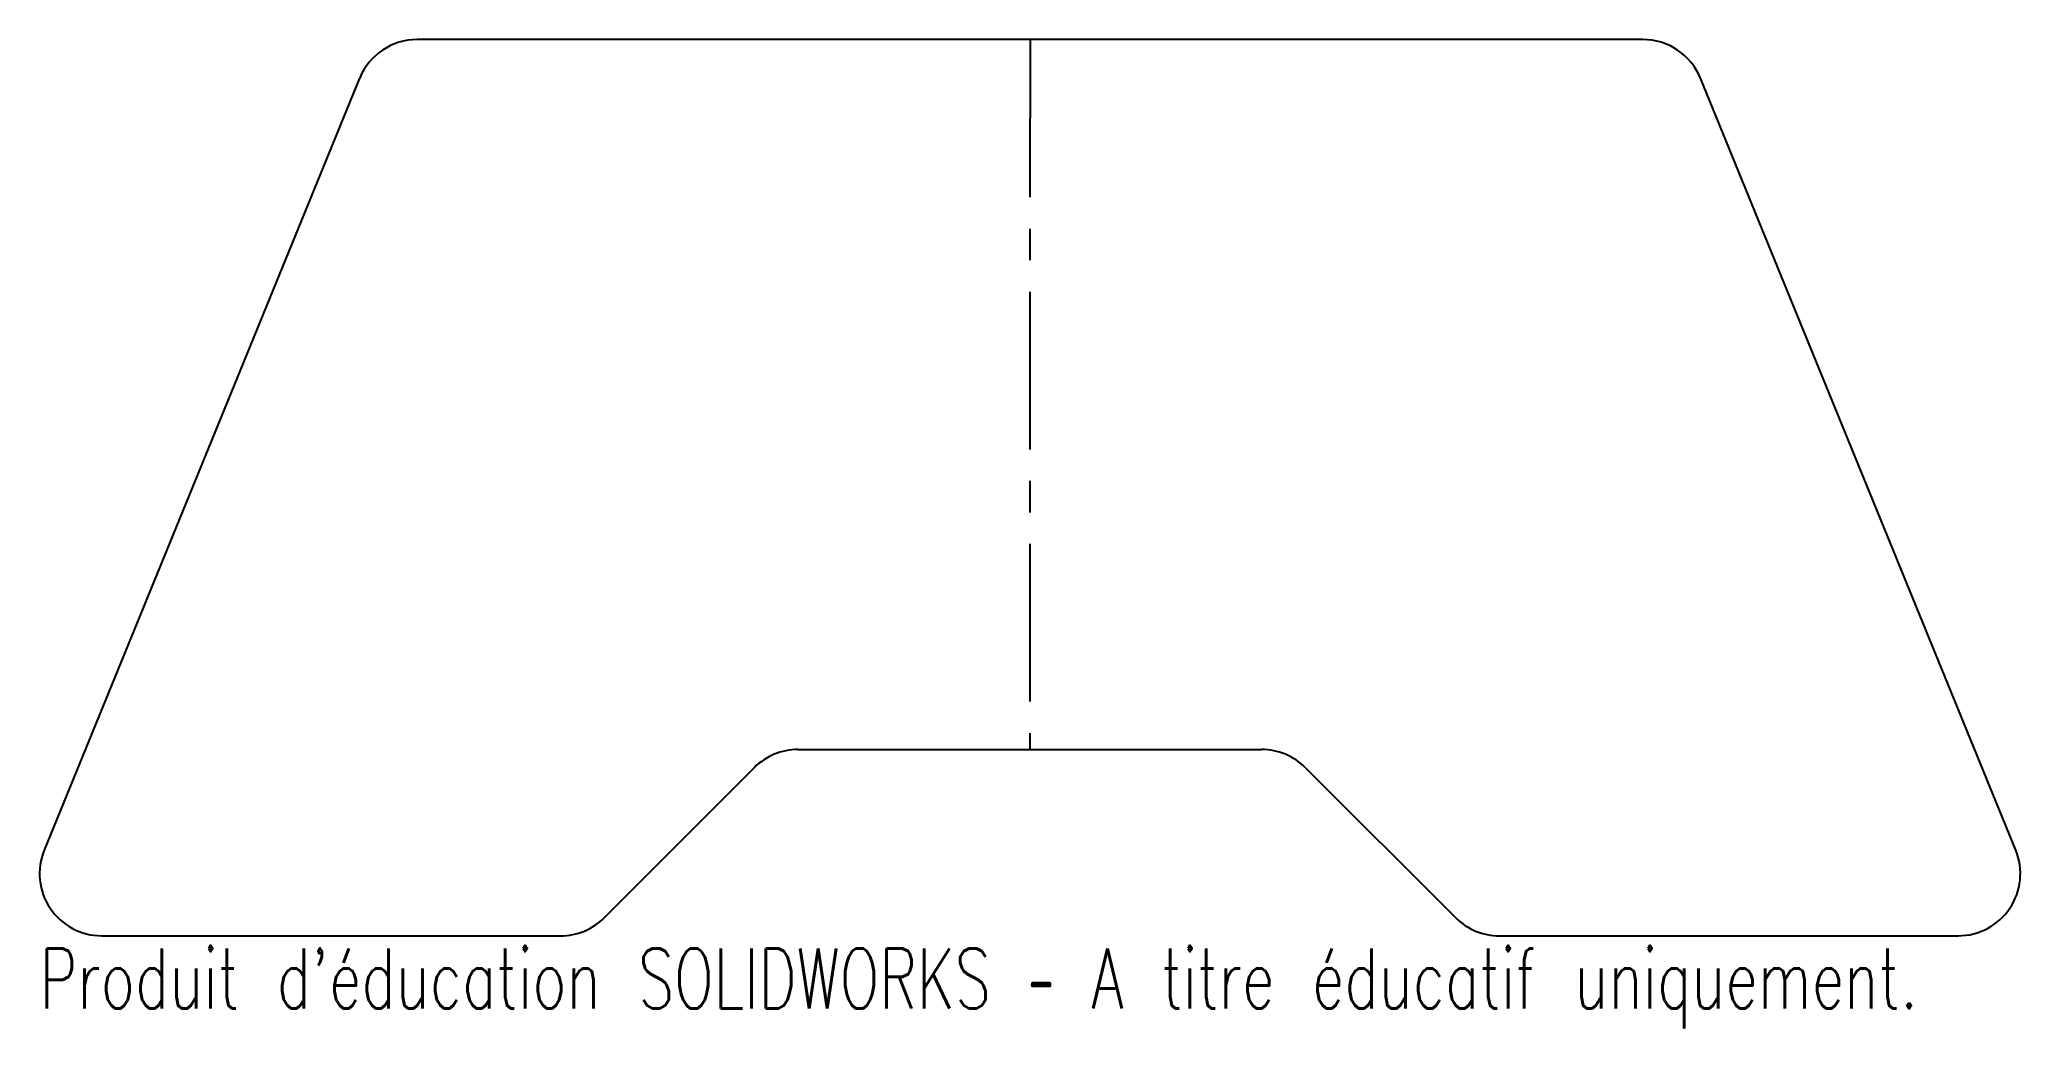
# Model space of a CAD drawing. Header units: millimetres. Extents: x -80 to 80, y -22 to 57.
import ezdxf

# ---------------------------------------------------------------- set-up
doc = ezdxf.new("R2010")
doc.units = ezdxf.units.MM
doc.linetypes.add('CENTERX2', pattern=[20.32, 12.7, -2.54, 2.54, -2.54])
doc.styles.add('SLDTEXTSTYLE0', font='TXT', dxfattribs={"width": 0.7, "bigfont": 'bigfont'})

msp = doc.modelspace()

# ---------------------------------------------------------------- linework, layer by layer
at = {"color": 7, "linetype": 'Continuous', "lineweight": 25}
for p, q in [((49.41, 57.21), (-49.37, 57.21)), ((-54, 54.1), (-79.42, -8.11)), ((79.45, -8.11), (54.04, 54.1)), ((-18.68, 0), (18.68, 0)), ((-34.27, -13.53), (-22.22, -1.47)), ((22.21, -1.46), (34.3, -13.54)), ((-74.79, -15), (-37.81, -15)), ((37.84, -15), (74.82, -15))]:
    msp.add_line(p, q, dxfattribs=at)
at = {"color": 7, "linetype": 'CENTERX2'}
msp.add_line((0.02, 57.21), (0, 0), dxfattribs=at)
at = {"color": 7, "linetype": 'Continuous', "lineweight": 25}
for centre, start, end in [((-49.37, 52.21), 90, 157.7774), ((49.41, 52.21), 22.2226, 90), ((18.68, -5), 45.0357, 90), ((-18.68, -5), 90, 135.0357), ((-74.79, -10), 157.7774, 270), ((74.82, -10), 270, 22.2226), ((-37.81, -10), 270, 315.0357), ((37.84, -10), 225.0357, 270)]:
    msp.add_arc(centre, 5, start, end, dxfattribs=at)

# ---------------------------------------------------------------- texts
at = {"color": 7, "linetype": 'Continuous', "insert": (-79.79, -16.02), "char_height": 4.8336, "attachment_point": 1, "style": 'SLDTEXTSTYLE0'}
msp.add_mtext("Produit d'éducation SOLIDWORKS – A titre éducatif uniquement.", dxfattribs=at)

doc.saveas('drawing.dxf')
